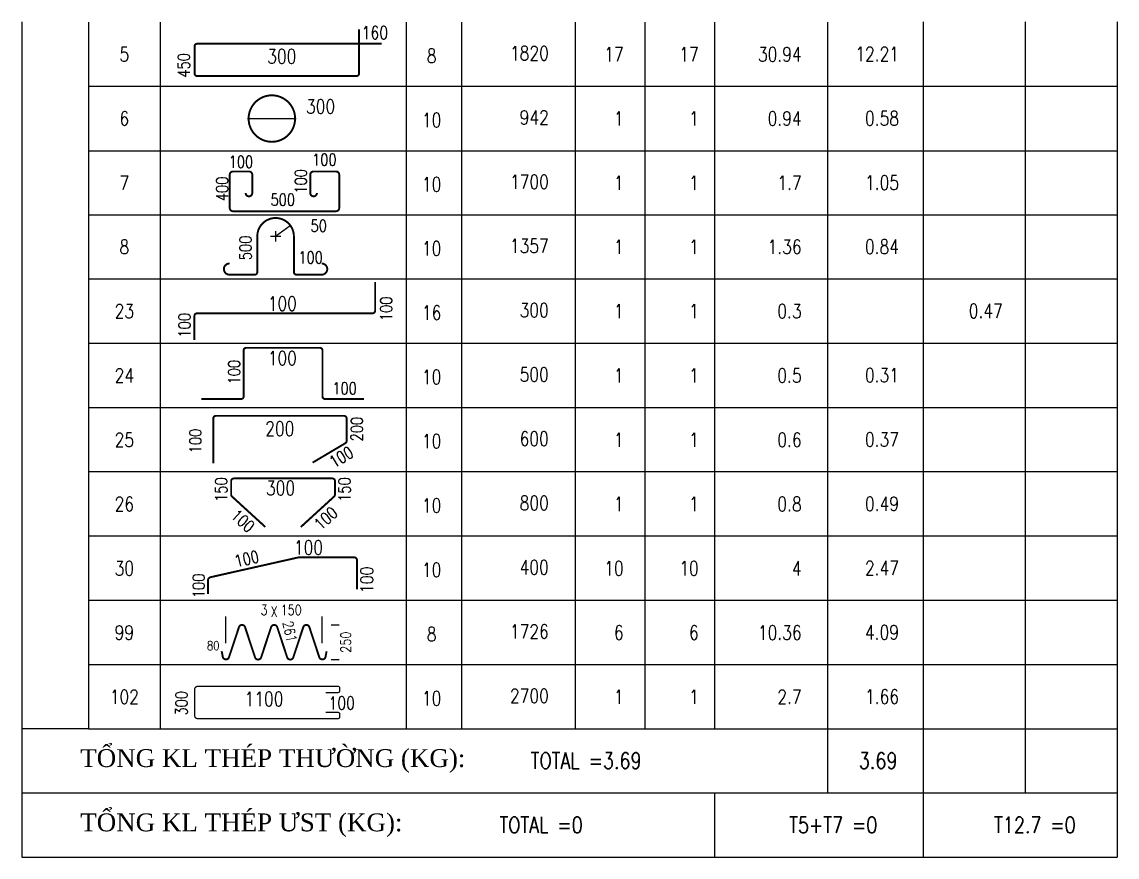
# Model space of a CAD drawing. Header units: millimetres. Extents: x -28300 to 83476, y -20306 to 12288.
# Drawn here: x -19324 to -12513, y -110 to 5087 of the extents above; entities that cross this region are included whole.
import ezdxf
from ezdxf.enums import TextEntityAlignment as Align

# ---------------------------------------------------------------- set-up
doc = ezdxf.new("R2010")
doc.units = ezdxf.units.MM
doc.header["$LTSCALE"] = 20
doc.styles.add('TK', font='vnsimli.shx', dxfattribs={"width": 0.8})
doc.styles.add('TKT', font='vnsimli.shx', dxfattribs={"width": 0.8})
doc.styles.add('TKT_TieuDe', font='vntimeh.shx', dxfattribs={"width": 0.85})

# ---------------------------------------------------------------- blocks, each defined once
blk = doc.blocks.new('TKT_B5')
for p, q in [((0, 0), (0, -10)), ((140.14, 0), (140.14, -10)), ((156.01, 0), (156.01, -10)), ((170.29, 0), (170.29, -10)), ((10.38, -0.04), (10.38, -10)), ((21.49, -0.04), (21.49, -10)), ((68.33, -0.04), (68.33, -10)), ((86.03, -0.04), (86.03, -10)), ((96.87, -0.04), (96.87, -10)), ((107.71, -0.04), (107.71, -10)), ((125.26, -0.04), (125.26, -10))]:
    blk.add_line(p, q)
at = {"color": 7}
blk.add_line((59.73, -0.04), (59.73, -10), dxfattribs=at)
at = {"color": 8}
blk.add_line((10.38, -10), (170.29, -10), dxfattribs=at)
at = {"color": 3, "const_width": 0.3}
blk.add_lwpolyline([(55.95, -3.4), (27.25, -3.4, 0.414214), (26.85, -3.8), (26.85, -8.02, 0.414214), (27.25, -8.42), (52.03, -8.42, 0.414214), (52.43, -8.02), (52.43, -1.18)], format="xyb", dxfattribs=at)
at = {"style": 'TK', "width": 0.8}
for tag, p in [('L4', (32.94, -1.93)), ('L5', (46.59, -1.93)), ('SH', (15.93, -5.04)), ('L1', (40.41, -5.36)), ('DK', (63.71, -5.27))]:
    blk.add_attdef(tag, text='', height=2.2, dxfattribs=at).set_placement(p, align=Align.MIDDLE)
blk.add_attdef('L3', text='', height=2, dxfattribs=at).set_placement((52.83, -1.68), align=Align.MIDDLE_LEFT)
blk.add_attdef('L2', text='', height=1.85, rotation=90, dxfattribs=at).set_placement((25.17, -4.86), align=Align.MIDDLE_RIGHT)
for tag, p in [('DAI', (81.93, -4.88)), ('SL1', (93.56, -5.04)), ('SLTB', (105.24, -5.04)), ('DT', (121.24, -5.04)), ('TL1', (136.38, -5)), ('TL2', (152.51, -5)), ('TL3', (167.04, -5))]:
    blk.add_attdef(tag, text='', height=2.2, dxfattribs=at).set_placement(p, align=Align.MIDDLE_RIGHT)
blk = doc.blocks.new('TKT_B8')
for p, q in [((0, 0), (0, -10)), ((140.14, 0), (140.14, -10)), ((156.01, 0), (156.01, -10)), ((170.29, 0), (170.29, -10)), ((10.38, -0.04), (10.38, -10)), ((21.49, -0.04), (21.49, -10)), ((68.33, -0.04), (68.33, -10)), ((86.03, -0.04), (86.03, -10)), ((96.87, -0.04), (96.87, -10)), ((107.71, -0.04), (107.71, -10)), ((125.26, -0.04), (125.26, -10))]:
    blk.add_line(p, q)
at = {"color": 7}
blk.add_line((59.73, -0.04), (59.73, -10), dxfattribs=at)
at = {"color": 8}
blk.add_line((10.38, -10), (170.29, -10), dxfattribs=at)
at = {"color": 3}
blk.add_lwpolyline([(32.28, -7.62, 0.3, 0.3, 1), (32.28, -9.36, 0.3, 0.3, 0), (36.2, -9.36, 0.3, 0.3, 0.414214), (36.6, -8.96, 0.3, 0.3, 0), (36.6, -3.39, 0.3, 0.3, -1), (42.29, -3.39, 0.3, 0.3, 0), (42.29, -8.96, 0.3, 0.3, 0.414214), (42.69, -9.36, 0.3, 0.3, 0), (46.61, -9.36, 0.3, 0.3, 1), (46.61, -7.62, 0, 0, 0)], format="xyseb", dxfattribs=at)
at = {"color": 8}
for points in [[(39.45, -3.39), (41.73, -1.69)], [(38.64, -3.39), (40.25, -3.39)], [(39.45, -3.39), (39.39, -3.39)], [(39.45, -2.59), (39.45, -4.2)]]:
    blk.add_lwpolyline(points, dxfattribs=at)
blk.add_lwpolyline([(41.73, -1.69, 0, 0.5, 0), (42.55, -1.08, 0, 0, 0), (43.31, -0.52, 0, 0, 0), (48.86, -0.52, 0, 0, 0)], format="xyseb", dxfattribs=at)
at = {"style": 'TK', "width": 0.8}
for tag, p in [('L4', (36.26, -3.56)), ('L5', (46.14, -3.56)), ('L2', (36.26, -7.77))]:
    blk.add_attdef(tag, text='', height=1.85, rotation=90, dxfattribs=at).set_placement(p, align=Align.BOTTOM_LEFT)
for tag, height, p in [('L1', 1.85, (46.15, -1.76)), ('SH', 2.2, (15.93, -5.04)), ('DK', 2.2, (63.71, -5.27))]:
    blk.add_attdef(tag, text='', height=height, dxfattribs=at).set_placement(p, align=Align.MIDDLE)
for tag, p in [('DAI', (81.93, -4.88)), ('SL1', (93.56, -5.04)), ('SLTB', (105.24, -5.04)), ('DT', (121.24, -5.04)), ('TL1', (136.38, -5)), ('TL2', (152.51, -5)), ('TL3', (167.04, -5))]:
    blk.add_attdef(tag, text='', height=2.2, dxfattribs=at).set_placement(p, align=Align.MIDDLE_RIGHT)
blk.add_attdef('L3', text='', height=1.85, dxfattribs=at).set_placement((42.99, -8.17), align=Align.BOTTOM_LEFT)
blk = doc.blocks.new('TKT_B23')
for p, q in [((0, 0), (0, -10)), ((10.38, 0), (10.38, -10)), ((21.49, 0), (21.49, -10)), ((68.33, 0), (68.33, -10)), ((86.03, 0), (86.03, -10)), ((96.87, 0), (96.87, -10)), ((107.71, 0), (107.71, -10)), ((125.26, 0), (125.26, -10)), ((140.14, 0), (140.14, -10)), ((156.01, 0), (156.01, -10)), ((170.29, 0), (170.29, -10))]:
    blk.add_line(p, q)
at = {"color": 7}
blk.add_line((59.73, 0), (59.73, -10), dxfattribs=at)
at = {"color": 8}
blk.add_line((10.38, -10), (170.29, -10), dxfattribs=at)
at = {"color": 3, "const_width": 0.3}
blk.add_lwpolyline([(26.83, -9.5), (26.83, -5.77, -0.414214), (27.23, -5.37), (54.53, -5.37, 0.414214), (54.93, -4.97), (54.93, -0.5)], format="xyb", dxfattribs=at)
at = {"style": 'TKT', "width": 0.8}
for tag, p in [('L1', (40.5, -3.86)), ('L4', (45.5, -3.86)), ('L5', (50.5, -3.86)), ('SH', (15.93, -5.04)), ('DK', (63.71, -5.27))]:
    blk.add_attdef(tag, text='', height=2.2, dxfattribs=at).set_placement(p, align=Align.MIDDLE)
for tag, p in [('L3', (55.72, -4.68)), ('L2', (24.36, -7.23))]:
    blk.add_attdef(tag, text='', height=1.85, rotation=90, dxfattribs=at).set_placement(p, align=Align.TOP_CENTER)
for tag, p in [('DAI', (81.93, -4.88)), ('SL1', (93.56, -5.04)), ('SLTB', (105.24, -5.04)), ('DT', (121.24, -5.04)), ('TL1', (136.38, -5)), ('TL2', (152.51, -5)), ('TL3', (167.04, -5))]:
    blk.add_attdef(tag, text='', height=2.2, dxfattribs=at).set_placement(p, align=Align.MIDDLE_RIGHT)
blk = doc.blocks.new('TKT_B24')
for p, q in [((0, 0), (0, -10)), ((10.38, 0), (10.38, -10)), ((21.49, 0), (21.49, -10)), ((68.33, 0), (68.33, -10)), ((86.03, 0), (86.03, -10)), ((96.87, 0), (96.87, -10)), ((107.71, 0), (107.71, -10)), ((125.26, 0), (125.26, -10)), ((140.14, 0), (140.14, -10)), ((156.01, 0), (156.01, -10)), ((170.29, 0), (170.29, -10))]:
    blk.add_line(p, q)
at = {"color": 7}
blk.add_line((59.73, 0), (59.73, -10), dxfattribs=at)
at = {"color": 8}
blk.add_line((10.38, -10), (170.29, -10), dxfattribs=at)
at = {"color": 3, "const_width": 0.3}
blk.add_lwpolyline([(27.89, -8.7), (34.08, -8.7, 0.414214), (34.48, -8.3), (34.48, -1.14, -0.414214), (34.88, -0.74), (46.34, -0.74, -0.414214), (46.74, -1.14), (46.74, -8.3, 0.414214), (47.14, -8.7), (53.17, -8.7)], format="xyb", dxfattribs=at)
at = {"style": 'TKT', "width": 0.8}
for tag, height, p in [('L1', 2.2, (40.5, -2.35)), ('L4', 2.2, (52, -2.85)), ('L5', 2.2, (55.5, -2.85)), ('L3', 1.85, (50.17, -7.04))]:
    blk.add_attdef(tag, text='', height=height, dxfattribs=at).set_placement(p, align=Align.MIDDLE_CENTER)
for tag, p in [('SH', (15.93, -5.04)), ('DK', (63.71, -5.27))]:
    blk.add_attdef(tag, text='', height=2.2, dxfattribs=at).set_placement(p, align=Align.MIDDLE)
blk.add_attdef('L2', text='', height=1.85, rotation=90, dxfattribs=at).set_placement((33, -4.52), align=Align.MIDDLE_CENTER)
for tag, p in [('DAI', (81.93, -4.88)), ('SL1', (93.56, -5.04)), ('SLTB', (105.24, -5.04)), ('DT', (121.24, -5.04)), ('TL1', (136.38, -5)), ('TL2', (152.51, -5)), ('TL3', (167.04, -5))]:
    blk.add_attdef(tag, text='', height=2.2, dxfattribs=at).set_placement(p, align=Align.MIDDLE_RIGHT)
blk = doc.blocks.new('TKT_B25')
for p, q in [((0, 0), (0, -10)), ((10.38, 0), (10.38, -10)), ((21.49, 0), (21.49, -10)), ((68.33, 0), (68.33, -10)), ((86.03, 0), (86.03, -10)), ((96.87, 0), (96.87, -10)), ((107.71, 0), (107.71, -10)), ((125.26, 0), (125.26, -10)), ((140.14, 0), (140.14, -10)), ((156.01, 0), (156.01, -10)), ((170.29, 0), (170.29, -10))]:
    blk.add_line(p, q)
at = {"color": 7}
blk.add_line((59.73, 0), (59.73, -10), dxfattribs=at)
at = {"color": 8}
blk.add_line((10.38, -10), (170.29, -10), dxfattribs=at)
at = {"color": 3, "const_width": 0.3}
blk.add_lwpolyline([(29.76, -8.71), (29.76, -1.72, -0.414214), (30.16, -1.32), (50.09, -1.32, -0.414214), (50.49, -1.72), (50.49, -5.23, -0.264436), (50.3, -5.57), (45.2, -8.6)], format="xyb", dxfattribs=at)
at = {"style": 'TKT', "width": 0.8}
blk.add_attdef('L1', text='', height=2.2, dxfattribs=at).set_placement((40.1, -3.31), align=Align.MIDDLE_CENTER)
for tag, p in [('L3', (52.07, -3.39)), ('L2', (26.97, -5.23)), ('L5', (52.07, -7.86))]:
    blk.add_attdef(tag, text='', height=1.85, rotation=90, dxfattribs=at).set_placement(p, align=Align.MIDDLE_CENTER)
for tag, p in [('SH', (15.93, -5.04)), ('DK', (63.71, -5.27))]:
    blk.add_attdef(tag, text='', height=2.2, dxfattribs=at).set_placement(p, align=Align.MIDDLE)
for tag, p in [('DAI', (81.93, -4.88)), ('SL1', (93.56, -5.04)), ('SLTB', (105.24, -5.04)), ('DT', (121.24, -5.04)), ('TL1', (136.38, -5)), ('TL2', (152.51, -5)), ('TL3', (167.04, -5))]:
    blk.add_attdef(tag, text='', height=2.2, dxfattribs=at).set_placement(p, align=Align.MIDDLE_RIGHT)
blk.add_attdef('L4', (48.5, -9.5), '', height=1.85, rotation=30.752, dxfattribs=at)
blk = doc.blocks.new('TKT_B26')
for p, q in [((0, 0), (0, -10)), ((10.38, 0), (10.38, -10)), ((21.49, 0), (21.49, -10)), ((68.33, 0), (68.33, -10)), ((86.03, 0), (86.03, -10)), ((96.87, 0), (96.87, -10)), ((107.71, 0), (107.71, -10)), ((125.26, 0), (125.26, -10)), ((140.14, 0), (140.14, -10)), ((156.01, 0), (156.01, -10)), ((170.29, 0), (170.29, -10))]:
    blk.add_line(p, q)
at = {"color": 7}
blk.add_line((59.73, 0), (59.73, -10), dxfattribs=at)
at = {"color": 8}
blk.add_line((10.38, -10), (170.29, -10), dxfattribs=at)
at = {"color": 3, "const_width": 0.3}
blk.add_lwpolyline([(37.84, -8.6), (32.67, -3.87, -0.210363), (32.54, -3.58), (32.54, -1.46, -0.414214), (32.94, -1.06), (48.28, -1.06, -0.414214), (48.68, -1.46), (48.68, -3.58, -0.210363), (48.55, -3.87), (43.38, -8.6)], format="xyb", dxfattribs=at)
at = {"style": 'TKT', "width": 0.8}
for tag, p in [('L1', (40.22, -2.55)), ('SH', (15.93, -5.04)), ('DK', (63.71, -5.27))]:
    blk.add_attdef(tag, text='', height=2.2, dxfattribs=at).set_placement(p, align=Align.MIDDLE)
for tag, rotation, p in [('L2', 90, (30.07, -2.79)), ('L4', 90, (49.25, -2.79)), ('L3', 317.5188, (34.99, -6.96)), ('L5', 42.4812, (46.65, -6.58))]:
    blk.add_attdef(tag, text='', height=1.85, rotation=rotation, dxfattribs=at).set_placement(p, align=Align.TOP_CENTER)
for tag, p in [('DAI', (81.93, -4.88)), ('SL1', (93.56, -5.04)), ('SLTB', (105.24, -5.04)), ('DT', (121.24, -5.04)), ('TL1', (136.38, -5)), ('TL2', (152.51, -5)), ('TL3', (167.04, -5))]:
    blk.add_attdef(tag, text='', height=2.2, dxfattribs=at).set_placement(p, align=Align.MIDDLE_RIGHT)
blk = doc.blocks.new('TKT_B7')
for p, q in [((0, 0), (0, -10)), ((140.14, 0), (140.14, -10)), ((156.01, 0), (156.01, -10)), ((170.29, 0), (170.29, -10)), ((10.38, -0.04), (10.38, -10)), ((21.49, -0.04), (21.49, -10)), ((68.33, -0.04), (68.33, -10)), ((86.03, -0.04), (86.03, -10)), ((96.87, -0.04), (96.87, -10)), ((107.71, -0.04), (107.71, -10)), ((125.26, -0.04), (125.26, -10))]:
    blk.add_line(p, q)
at = {"color": 7}
blk.add_line((59.73, -0.04), (59.73, -10), dxfattribs=at)
at = {"color": 8}
blk.add_line((10.38, -10), (170.29, -10), dxfattribs=at)
at = {"color": 3, "linetype": 'Continuous', "const_width": 0.3}
blk.add_lwpolyline([(34.79, -6.62, 1), (35.82, -6.62), (35.82, -3.77, 0.414214), (35.32, -3.27), (32.82, -3.27, 0.414214), (32.32, -3.77), (32.32, -8.95, 0.414214), (32.82, -9.45), (48.84, -9.45, 0.414214), (49.34, -8.95), (49.34, -3.77, 0.414214), (48.84, -3.27), (45.34, -3.27, 0.414214), (44.84, -3.77), (44.84, -6.62, 1), (45.87, -6.62)], format="xyb", dxfattribs=at)
at = {"style": 'TK', "width": 0.8}
blk.add_attdef('L3', text='', height=1.85, dxfattribs=at).set_placement((34.05, -3.26), align=Align.BOTTOM_CENTER)
for tag, height, p in [('L4', 1.85, (47.03, -1.43)), ('SH', 2.2, (15.93, -5.04)), ('DK', 2.2, (63.71, -5.27)), ('L1', 1.85, (40.56, -7.66))]:
    blk.add_attdef(tag, text='', height=height, dxfattribs=at).set_placement(p, align=Align.MIDDLE)
for tag, p in [('L5', (44.86, -6.71)), ('L2', (32.61, -7.88))]:
    blk.add_attdef(tag, text='', height=1.85, rotation=90, dxfattribs=at).set_placement(p, align=Align.BOTTOM_LEFT)
for tag, p in [('DAI', (81.93, -4.88)), ('SL1', (93.56, -5.04)), ('SLTB', (105.24, -5.04)), ('DT', (121.24, -5.04)), ('TL1', (136.38, -5)), ('TL2', (152.51, -5)), ('TL3', (167.04, -5))]:
    blk.add_attdef(tag, text='', height=2.2, dxfattribs=at).set_placement(p, align=Align.MIDDLE_RIGHT)
blk = doc.blocks.new('TKT_B30')
for p, q in [((0, 0), (0, -10)), ((140.14, 0), (140.14, -10)), ((156.01, 0), (156.01, -10)), ((170.29, 0), (170.29, -10)), ((10.38, -0.04), (10.38, -10)), ((21.49, -0.04), (21.49, -10)), ((68.33, -0.04), (68.33, -10)), ((86.03, -0.04), (86.03, -10)), ((96.87, -0.04), (96.87, -10)), ((107.71, -0.04), (107.71, -10)), ((125.26, -0.04), (125.26, -10))]:
    blk.add_line(p, q)
at = {"color": 7}
blk.add_line((59.73, -0.04), (59.73, -10), dxfattribs=at)
at = {"color": 8}
blk.add_line((10.38, -10), (170.29, -10), dxfattribs=at)
at = {"color": 3, "const_width": 0.3}
blk.add_lwpolyline([(28.94, -9.03), (28.94, -6.91, -0.350707), (29.33, -6.42), (42.96, -3.35, -0.055452), (43.07, -3.34), (51.69, -3.34, -0.414214), (52.09, -3.74), (52.09, -8.29)], format="xyb", dxfattribs=at)
at = {"style": 'TKT', "width": 0.8}
for tag, height, p in [('L1', 2.2, (44.57, -1.48)), ('L5', 1.85, (40.73, -8.17))]:
    blk.add_attdef(tag, text='', height=height, dxfattribs=at).set_placement(p, align=Align.MIDDLE_CENTER)
for tag, height, rotation, p in [('L2', 1.85, 12.8976, (34.95, -3.56)), ('L3', 1.85, 90, (27.49, -7.78)), ('L4', 2, 90, (53.63, -6.83))]:
    blk.add_attdef(tag, text='', height=height, rotation=rotation, dxfattribs=at).set_placement(p, align=Align.MIDDLE_CENTER)
for tag, p in [('SH', (15.93, -5.04)), ('DK', (63.71, -5.27))]:
    blk.add_attdef(tag, text='', height=2.2, dxfattribs=at).set_placement(p, align=Align.MIDDLE)
for tag, p in [('DAI', (81.93, -4.88)), ('SL1', (93.56, -5.04)), ('SLTB', (105.24, -5.04)), ('DT', (121.24, -5.04)), ('TL1', (136.38, -5)), ('TL2', (152.51, -5)), ('TL3', (167.04, -5))]:
    blk.add_attdef(tag, text='', height=2.2, dxfattribs=at).set_placement(p, align=Align.MIDDLE_RIGHT)
blk = doc.blocks.new('TKT_B6')
for p, q in [((0, 0), (0, -10)), ((140.14, 0), (140.14, -10)), ((10.38, -0.04), (10.38, -10.04)), ((68.33, -0.04), (68.33, -10.04)), ((86.03, -0.04), (86.03, -10.04)), ((96.87, -0.04), (96.87, -10.04)), ((107.71, -0.04), (107.71, -10.04)), ((125.26, -0.04), (125.26, -10.04)), ((156.01, -0.04), (156.01, -10.04)), ((170.29, -0.04), (170.29, -10.04))]:
    blk.add_line(p, q)
at = {"color": 7}
for p, q in [((21.49, -0.04), (21.49, -10.04)), ((59.73, -0.04), (59.73, -10.04))]:
    blk.add_line(p, q, dxfattribs=at)
at = {"color": 8}
blk.add_line((10.38, -10.04), (170.29, -10.04), dxfattribs=at)
at = {"color": 3, "const_width": 0.3}
blk.add_lwpolyline([(35.25, -5.04, 1), (42.48, -5.04, 1)], format="xyb", close=True, dxfattribs=at)
at = {"color": 8}
for points in [[(35.1, -5.04, 0, 0.4, 0), (33.96, -5.04, 0, 0, 0), (32.82, -5.04, 0, 0, 0)], [(42.63, -5.04, 0, 0.4, 0), (43.78, -5.04, 0, 0, 0), (49.74, -5.04, 0, 0, 0)]]:
    blk.add_lwpolyline(points, format="xyseb", dxfattribs=at)
blk.add_lwpolyline([(35.1, -5.04), (42.63, -5.04)], dxfattribs=at)
at = {"style": 'TK', "width": 0.8}
blk.add_attdef('L1', (44.18, -4.25), '', height=2.2, dxfattribs=at)
for tag, height, p in [('L4', 1.11, (52.42, -2.97)), ('L2', 1.11, (56.06, -2.97)), ('DAI', 2.2, (81.93, -4.88)), ('SL1', 2.2, (93.56, -5.04)), ('SLTB', 2.2, (105.24, -5.04)), ('CD', 2.2, (121.24, -5.04)), ('TL1', 2.2, (136.38, -5)), ('TL2', 2.2, (152.51, -5)), ('TL3', 2.2, (167.04, -5.04))]:
    blk.add_attdef(tag, text='', height=height, dxfattribs=at).set_placement(p, align=Align.MIDDLE_RIGHT)
for tag, p in [('SH', (15.93, -5.04)), ('DK', (63.71, -5.27))]:
    blk.add_attdef(tag, text='', height=2.2, dxfattribs=at).set_placement(p, align=Align.MIDDLE)
for tag, p in [('L5', (51.04, -5.13)), ('L3', (54.68, -5.13))]:
    blk.add_attdef(tag, text='', height=1.11, dxfattribs=at).set_placement(p, align=Align.MIDDLE_LEFT)
blk = doc.blocks.new('TKT_KLN')
at = {"color": 7}
for p, q in [((0, 0), (0, -9.96)), ((0, -9.96), (0, -19.96))]:
    blk.add_line(p, q, dxfattribs=at)
for p, q in [((10.38, 0), (0, 0)), ((125.26, 0), (125.26, -10)), ((140.14, 0.04), (140.14, -9.96)), ((156.01, 0.04), (156.01, -9.96)), ((170.29, 0.04), (170.29, -9.96)), ((107.71, -9.96), (107.71, -19.96)), ((140.14, -9.96), (140.14, -19.96)), ((170.29, -9.96), (170.29, -19.96))]:
    blk.add_line(p, q)
at = {"color": 0}
for p, q in [((0, -9.96), (170.29, -9.96)), ((0, -19.96), (170.29, -19.96))]:
    blk.add_line(p, q, dxfattribs=at)
at = {"color": 2, "style": 'TKT_TieuDe'}
for s, p in [('tæng kl thÐp th\xadêng (kg):', (9.07, -5.95)), ('tæng kl thÐp ¦st (kg):', (9.07, -15.95))]:
    blk.add_text(s, height=2.7778, dxfattribs=at).set_placement(p)
at = {"color": 2, "style": 'TKT', "width": 0.8}
for tag, p in [('TL5', (96.35, -4.7)), ('TL1', (136.14, -4.7)), ('TL2', (152.02, -4.7)), ('TL3', (166.72, -4.7)), ('TL6', (87.2, -14.7)), ('TL1', (133.02, -14.7)), ('TL2', (163.85, -14.7))]:
    blk.add_attdef(tag, text='', height=2.5, dxfattribs=at).set_placement(p, align=Align.MIDDLE_RIGHT)
blk = doc.blocks.new('TKT_B99')
for p, q in [((0, 0), (0, -10)), ((10.38, 0), (10.38, -10)), ((68.33, 0), (68.33, -10)), ((86.03, 0), (86.03, -10)), ((96.87, 0), (96.87, -10)), ((107.71, 0), (107.71, -10)), ((125.26, 0), (125.26, -10)), ((140.14, 0), (140.14, -10)), ((156.01, 0), (156.01, -10)), ((170.29, 0), (170.29, -10))]:
    blk.add_line(p, q)
at = {"color": 7}
for p, q in [((21.49, 0), (21.49, -10)), ((59.73, 0), (59.73, -10))]:
    blk.add_line(p, q, dxfattribs=at)
at = {"color": 8}
blk.add_line((10.38, -10), (170.29, -10), dxfattribs=at)
for points in [[(31.73, -3.02, 0, 0.4, 0), (32.87, -3.02, 0, 0, 0), (46.71, -3.02, 0, 0, 0)], [(46.71, -3.02, 0, 0.4, 0), (45.57, -3.02, 0, 0, 0), (31.73, -3.02, 0, 0, 0)], [(49.06, -3.84, 0, 0.4, 0), (49.06, -4.79, 0, 0, 0), (49.06, -9.22, 0, 0, 0)], [(49.06, -9.22, 0, 0.4, 0), (49.06, -8.27, 0, 0, 0), (49.06, -3.84, 0, 0, 0)]]:
    blk.add_lwpolyline(points, format="xyseb", dxfattribs=at)
for points in [[(31.73, -6.67), (31.73, -2.53)], [(46.71, -6.67), (46.71, -2.53)], [(48.07, -3.84), (49.35, -3.84)], [(48.07, -9.22), (49.35, -9.22)]]:
    blk.add_lwpolyline(points, dxfattribs=at)
at = {"color": 3, "const_width": 0.3}
blk.add_lwpolyline([(47.38, -7.93), (47.21, -8.81, -0.771794), (46.24, -8.87), (44.7, -4.19, 0.72333), (43.75, -4.19), (42.2, -8.89, -0.72333), (41.25, -8.89), (39.7, -4.19, 0.72333), (38.75, -4.19), (37.2, -8.89, -0.72333), (36.25, -8.89), (34.7, -4.19, 0.72333), (33.75, -4.19), (32.2, -8.87, -0.771794), (31.24, -8.81), (31.06, -7.93)], format="xyb", dxfattribs=at)
at = {"color": 3, "style": 'TK', "width": 0.8}
blk.add_text('X', height=1.6, dxfattribs=at).set_placement((39.22, -1.79), align=Align.MIDDLE)
at = {"style": 'TK', "width": 0.8}
for tag, height, p in [('L4', 1.6, (38.21, -1.52)), ('DAI', 2.2, (81.93, -4.88)), ('SL1', 2.2, (93.56, -5.04)), ('SLTB', 2.2, (105.24, -5.04)), ('CD', 2.2, (121.24, -5.04)), ('TL1', 2.2, (136.38, -5)), ('TL2', 2.2, (152.51, -5)), ('TL3', 2.2, (167.04, -5.04))]:
    blk.add_attdef(tag, text='', height=height, dxfattribs=at).set_placement(p, align=Align.MIDDLE_RIGHT)
for tag, height, p in [('L1', 1.6, (40.22, -1.52)), ('L5', 1.4, (28.79, -7.06))]:
    blk.add_attdef(tag, text='', height=height, dxfattribs=at).set_placement(p, align=Align.MIDDLE_LEFT)
blk.add_attdef('L3', text='', height=1.6, rotation=282.308, dxfattribs=at).set_placement((41.3, -3.27), align=Align.MIDDLE_LEFT)
for tag, p in [('SH', (15.93, -5.04)), ('N=', (25.26, -4.84)), ('DK', (63.71, -5.27))]:
    blk.add_attdef(tag, text='', height=2.2, dxfattribs=at).set_placement(p, align=Align.MIDDLE)
blk.add_attdef('L2', text='', height=1.6, rotation=90, dxfattribs=at).set_placement((50.36, -6.53), align=Align.MIDDLE)
blk = doc.blocks.new('TKT_B102')
for p, q in [((0, 0), (0, -10)), ((140.14, 0), (140.14, -10)), ((156.01, 0), (156.01, -10)), ((170.29, 0), (170.29, -10)), ((10.38, -0.04), (10.38, -10)), ((21.49, -0.04), (21.49, -10)), ((68.33, -0.04), (68.33, -10)), ((86.03, -0.04), (86.03, -10)), ((96.87, -0.04), (96.87, -10)), ((107.71, -0.04), (107.71, -10)), ((125.26, -0.04), (125.26, -10))]:
    blk.add_line(p, q)
at = {"color": 7}
blk.add_line((59.73, -0.04), (59.73, -10), dxfattribs=at)
at = {"color": 8}
blk.add_line((10.38, -10), (170.29, -10), dxfattribs=at)
at = {"color": 3, "const_width": 0.2}
blk.add_lwpolyline([(47.24, -4.37), (49.13, -4.37, 0.414214), (49.43, -4.07), (49.43, -3.7, 0.414214), (49.13, -3.4), (27.35, -3.4, 0.414214), (26.85, -3.9), (26.85, -7.92, 0.414214), (27.35, -8.42), (49.13, -8.42, 0.414214), (49.43, -8.12), (49.43, -7.75, 0.414214), (49.13, -7.45), (47.24, -7.45)], format="xyb", dxfattribs=at)
at = {"style": 'TK', "width": 0.8}
for tag, p in [('SH', (15.93, -5.04)), ('L1', (37.65, -5.36)), ('DK', (63.71, -5.27))]:
    blk.add_attdef(tag, text='', height=2.2, dxfattribs=at).set_placement(p, align=Align.MIDDLE)
blk.add_attdef('L2', text='', height=1.85, rotation=90, dxfattribs=at).set_placement((24.8, -4.13), align=Align.MIDDLE_RIGHT)
blk.add_attdef('L3', text='', height=2, dxfattribs=at).set_placement((47.67, -6), align=Align.MIDDLE_LEFT)
for tag, p in [('DAI', (81.93, -4.88)), ('SL1', (93.56, -5.04)), ('SLTB', (105.24, -5.04)), ('DT', (121.24, -5.04)), ('TL1', (136.38, -5)), ('TL2', (152.51, -5)), ('TL3', (167.04, -5))]:
    blk.add_attdef(tag, text='', height=2.2, dxfattribs=at).set_placement(p, align=Align.MIDDLE_RIGHT)

msp = doc.modelspace()

# ---------------------------------------------------------------- block references
at = {"xscale": 40, "yscale": 40}
for name, p, zscale, values in [('TKT_B5', (-19324.32, 5087.33), 2, {'SH': '5', 'L1': '300', 'L2': '450', 'L3': '160', 'DK': '8', 'DAI': '1820', 'SL1': '17', 'SLTB': '17', 'DT': '30.94', 'TL1': '12.21'}), ('TKT_B6', (-19324.32, 4687.33), 40, {'SH': '6', 'L1': '300', 'DK': '10', 'DAI': '942', 'SL1': '1', 'SLTB': '1', 'CD': '0.94', 'TL1': '0.58'}), ('TKT_B26', (-19324.32, 2288.87), 40, {'SH': '26', 'L1': '300', 'L2': '150', 'L3': '100', 'DK': '10', 'DAI': '800', 'SL1': '1', 'SLTB': '1', 'DT': '0.8', 'TL1': '0.49', 'L4': '150', 'L5': '100'})]:
    msp.add_blockref(name, p, dxfattribs=dict(at, zscale=zscale)).add_auto_attribs(values)
at = {"linetype": 'Continuous', "xscale": 40, "yscale": 40, "zscale": 40}
msp.add_blockref('TKT_B7', (-19324.32, 4287.33), dxfattribs=at).add_auto_attribs({'SH': '7', 'L1': '500', 'L2': '400', 'L3': '100', 'DK': '10', 'DAI': '1700', 'SL1': '1', 'SLTB': '1', 'DT': '1.7', 'TL1': '1.05', 'L4': '100', 'L5': '100'})
ref = msp.add_blockref('TKT_B8', (-19324.32, 3888.87), dxfattribs=dict(xscale=40, yscale=40, zscale=2))
ref.add_attrib('SH', '8', dxfattribs={"height": 88, "style": 'TK', "width": 0.8}).set_placement((-18686.97, 3687.28), align=Align.MIDDLE)
ref.add_attrib('L1', '50', dxfattribs={"height": 74, "style": 'TK', "width": 0.8}).set_placement((-17478.13, 3818.55), align=Align.MIDDLE)
ref.add_attrib('L2', '500', dxfattribs={"height": 74, "rotation": 90, "style": 'TK', "width": 0.8}).set_placement((-17873.9, 3604.74), align=Align.BOTTOM_LEFT)
ref.add_attrib('L3', '100', dxfattribs={"height": 74, "style": 'TK', "width": 0.8}).set_placement((-17604.81, 3561.9), align=Align.BOTTOM_LEFT)
ref.add_attrib('DK', '10', dxfattribs={"height": 88, "style": 'TK', "width": 0.8}).set_placement((-16776.09, 3677.96), align=Align.MIDDLE)
ref.add_attrib('DAI', '1357', dxfattribs={"height": 88, "style": 'TK', "width": 0.8}).set_placement((-16047.29, 3693.76), align=Align.MIDDLE_RIGHT)
ref.add_attrib('SL1', '1', dxfattribs={"height": 88, "style": 'TK', "width": 0.8}).set_placement((-15581.76, 3687.33), align=Align.MIDDLE_RIGHT)
ref.add_attrib('SLTB', '1', dxfattribs={"height": 88, "style": 'TK', "width": 0.8}).set_placement((-15114.55, 3687.33), align=Align.MIDDLE_RIGHT)
ref.add_attrib('DT', '1.36', dxfattribs={"height": 88, "style": 'TK', "width": 0.8}).set_placement((-14474.8, 3687.33), align=Align.MIDDLE_RIGHT)
ref.add_attrib('TL1', '0.84', dxfattribs={"height": 88, "style": 'TK', "width": 0.8}).set_placement((-13869.32, 3688.87), align=Align.MIDDLE_RIGHT)
ref = msp.add_blockref('TKT_B23', (-19324.32, 3488.87), dxfattribs=dict(xscale=40, yscale=40, zscale=40))
ref.add_attrib('SH', '23', dxfattribs={"height": 88, "style": 'TKT', "width": 0.8}).set_placement((-18686.97, 3287.28), align=Align.MIDDLE)
ref.add_attrib('L1', '100', dxfattribs={"height": 88, "style": 'TKT', "width": 0.8}).set_placement((-17704.43, 3334.5), align=Align.MIDDLE)
ref.add_attrib('L2', '100', dxfattribs={"height": 74, "rotation": 90, "style": 'TKT', "width": 0.8}).set_placement((-18349.99, 3199.67), align=Align.TOP_CENTER)
ref.add_attrib('L3', '100', dxfattribs={"height": 74, "rotation": 90, "style": 'TKT', "width": 0.8}).set_placement((-17095.35, 3301.81), align=Align.TOP_CENTER)
ref.add_attrib('DK', '16', dxfattribs={"height": 88, "style": 'TKT', "width": 0.8}).set_placement((-16776.09, 3277.96), align=Align.MIDDLE)
ref.add_attrib('DAI', '300', dxfattribs={"height": 88, "style": 'TKT', "width": 0.8}).set_placement((-16047.29, 3293.76), align=Align.MIDDLE_RIGHT)
ref.add_attrib('SL1', '1', dxfattribs={"height": 88, "style": 'TKT', "width": 0.8}).set_placement((-15581.76, 3287.33), align=Align.MIDDLE_RIGHT)
ref.add_attrib('SLTB', '1', dxfattribs={"height": 88, "style": 'TKT', "width": 0.8}).set_placement((-15114.55, 3287.33), align=Align.MIDDLE_RIGHT)
ref.add_attrib('DT', '0.3', dxfattribs={"height": 88, "style": 'TKT', "width": 0.8}).set_placement((-14474.8, 3287.33), align=Align.MIDDLE_RIGHT)
ref.add_attrib('TL2', '0.47', dxfattribs={"height": 88, "style": 'TKT', "width": 0.8}).set_placement((-13224.03, 3288.87), align=Align.MIDDLE_RIGHT)
ref = msp.add_blockref('TKT_B24', (-19324.32, 3088.87), dxfattribs=dict(xscale=40, yscale=40, zscale=40))
ref.add_attrib('SH', '24', dxfattribs={"height": 88, "style": 'TKT', "width": 0.8}).set_placement((-18686.97, 2887.28), align=Align.MIDDLE)
ref.add_attrib('L1', '100', dxfattribs={"height": 88, "style": 'TKT', "width": 0.8}).set_placement((-17704.43, 2994.83), align=Align.MIDDLE_CENTER)
ref.add_attrib('L2', '100', dxfattribs={"height": 74, "rotation": 90, "style": 'TKT', "width": 0.8}).set_placement((-18004.35, 2907.92), align=Align.MIDDLE_CENTER)
ref.add_attrib('L3', '100', dxfattribs={"height": 74, "style": 'TKT', "width": 0.8}).set_placement((-17317.51, 2807.12), align=Align.MIDDLE_CENTER)
ref.add_attrib('DK', '10', dxfattribs={"height": 88, "style": 'TKT', "width": 0.8}).set_placement((-16776.09, 2877.96), align=Align.MIDDLE)
ref.add_attrib('DAI', '500', dxfattribs={"height": 88, "style": 'TKT', "width": 0.8}).set_placement((-16047.29, 2893.76), align=Align.MIDDLE_RIGHT)
ref.add_attrib('SL1', '1', dxfattribs={"height": 88, "style": 'TKT', "width": 0.8}).set_placement((-15581.76, 2887.33), align=Align.MIDDLE_RIGHT)
ref.add_attrib('SLTB', '1', dxfattribs={"height": 88, "style": 'TKT', "width": 0.8}).set_placement((-15114.55, 2887.33), align=Align.MIDDLE_RIGHT)
ref.add_attrib('DT', '0.5', dxfattribs={"height": 88, "style": 'TKT', "width": 0.8}).set_placement((-14474.8, 2887.33), align=Align.MIDDLE_RIGHT)
ref.add_attrib('TL1', '0.31', dxfattribs={"height": 88, "style": 'TKT', "width": 0.8}).set_placement((-13869.32, 2888.87), align=Align.MIDDLE_RIGHT)
ref = msp.add_blockref('TKT_B25', (-19324.32, 2688.87), dxfattribs=dict(xscale=40, yscale=40, zscale=40))
ref.add_attrib('SH', '25', dxfattribs={"height": 88, "style": 'TKT', "width": 0.8}).set_placement((-18686.97, 2487.28), align=Align.MIDDLE)
ref.add_attrib('L1', '200', dxfattribs={"height": 88, "style": 'TKT', "width": 0.8}).set_placement((-17720.4, 2556.3), align=Align.MIDDLE_CENTER)
ref.add_attrib('L2', '100', dxfattribs={"height": 74, "rotation": 90, "style": 'TKT', "width": 0.8}).set_placement((-18245.35, 2479.66), align=Align.MIDDLE_CENTER)
ref.add_attrib('L3', '200', dxfattribs={"height": 74, "rotation": 90, "style": 'TKT', "width": 0.8}).set_placement((-17241.66, 2553.4), align=Align.MIDDLE_CENTER)
ref.add_attrib('DK', '10', dxfattribs={"height": 88, "style": 'TKT', "width": 0.8}).set_placement((-16776.09, 2477.96), align=Align.MIDDLE)
ref.add_attrib('DAI', '600', dxfattribs={"height": 88, "style": 'TKT', "width": 0.8}).set_placement((-16047.29, 2493.76), align=Align.MIDDLE_RIGHT)
ref.add_attrib('SL1', '1', dxfattribs={"height": 88, "style": 'TKT', "width": 0.8}).set_placement((-15581.76, 2487.33), align=Align.MIDDLE_RIGHT)
ref.add_attrib('SLTB', '1', dxfattribs={"height": 88, "style": 'TKT', "width": 0.8}).set_placement((-15114.55, 2487.33), align=Align.MIDDLE_RIGHT)
ref.add_attrib('DT', '0.6', dxfattribs={"height": 88, "style": 'TKT', "width": 0.8}).set_placement((-14474.8, 2487.33), align=Align.MIDDLE_RIGHT)
ref.add_attrib('TL1', '0.37', dxfattribs={"height": 88, "style": 'TKT', "width": 0.8}).set_placement((-13869.32, 2488.87), align=Align.MIDDLE_RIGHT)
ref.add_attrib('L4', '100', (-17384.32, 2308.87), dxfattribs={"height": 74, "rotation": 30.751962, "style": 'TKT', "width": 0.8})
ref = msp.add_blockref('TKT_B30', (-19324.32, 1888.87), dxfattribs=dict(xscale=40, yscale=40, zscale=40))
ref.add_attrib('SH', '30', dxfattribs={"height": 88, "style": 'TKT', "width": 0.8}).set_placement((-18686.97, 1687.28), align=Align.MIDDLE)
ref.add_attrib('L1', '100', dxfattribs={"height": 88, "style": 'TKT', "width": 0.8}).set_placement((-17541.54, 1816.4), align=Align.MIDDLE_CENTER)
ref.add_attrib('L2', '100', dxfattribs={"height": 74, "rotation": 12.897562, "style": 'TKT', "width": 0.8}).set_placement((-17926.2, 1746.53), align=Align.MIDDLE_CENTER)
ref.add_attrib('L3', '100', dxfattribs={"height": 74, "rotation": 90, "style": 'TKT', "width": 0.8}).set_placement((-18224.9, 1577.83), align=Align.MIDDLE_CENTER)
ref.add_attrib('DK', '10', dxfattribs={"height": 88, "style": 'TKT', "width": 0.8}).set_placement((-16776.09, 1677.96), align=Align.MIDDLE)
ref.add_attrib('DAI', '400', dxfattribs={"height": 88, "style": 'TKT', "width": 0.8}).set_placement((-16047.29, 1693.76), align=Align.MIDDLE_RIGHT)
ref.add_attrib('SL1', '10', dxfattribs={"height": 88, "style": 'TKT', "width": 0.8}).set_placement((-15581.76, 1687.33), align=Align.MIDDLE_RIGHT)
ref.add_attrib('SLTB', '10', dxfattribs={"height": 88, "style": 'TKT', "width": 0.8}).set_placement((-15114.55, 1687.33), align=Align.MIDDLE_RIGHT)
ref.add_attrib('DT', '4', dxfattribs={"height": 88, "style": 'TKT', "width": 0.8}).set_placement((-14474.8, 1687.33), align=Align.MIDDLE_RIGHT)
ref.add_attrib('TL1', '2.47', dxfattribs={"height": 88, "style": 'TKT', "width": 0.8}).set_placement((-13869.32, 1688.87), align=Align.MIDDLE_RIGHT)
ref.add_attrib('L4', '100', dxfattribs={"height": 80, "rotation": 90, "style": 'TKT', "width": 0.8}).set_placement((-17179.22, 1615.79), align=Align.MIDDLE_CENTER)
ref = msp.add_blockref('TKT_B99', (-19324.32, 1488.87), dxfattribs=dict(xscale=40, yscale=40, zscale=1.599999959252586))
ref.add_attrib('SH', '99', dxfattribs={"height": 88, "style": 'TK', "width": 0.8}).set_placement((-18686.97, 1287.28), align=Align.MIDDLE)
ref.add_attrib('L1', '150', dxfattribs={"height": 64, "style": 'TK', "width": 0.8}).set_placement((-17715.51, 1427.92), align=Align.MIDDLE_LEFT)
ref.add_attrib('L2', '250', dxfattribs={"height": 64, "rotation": 90, "style": 'TK', "width": 0.8}).set_placement((-17309.9, 1227.69), align=Align.MIDDLE)
ref.add_attrib('L3', '261', dxfattribs={"height": 64, "rotation": 282.308016, "style": 'TK', "width": 0.8}).set_placement((-17672.47, 1358.08), align=Align.MIDDLE_LEFT)
ref.add_attrib('DK', '8', dxfattribs={"height": 88, "style": 'TK', "width": 0.8}).set_placement((-16776.09, 1277.96), align=Align.MIDDLE)
ref.add_attrib('DAI', '1726', dxfattribs={"height": 88, "style": 'TK', "width": 0.8}).set_placement((-16047.29, 1293.76), align=Align.MIDDLE_RIGHT)
ref.add_attrib('SL1', '6', dxfattribs={"height": 88, "style": 'TK', "width": 0.8}).set_placement((-15581.76, 1287.33), align=Align.MIDDLE_RIGHT)
ref.add_attrib('SLTB', '6', dxfattribs={"height": 88, "style": 'TK', "width": 0.8}).set_placement((-15114.55, 1287.33), align=Align.MIDDLE_RIGHT)
ref.add_attrib('CD', '10.36', dxfattribs={"height": 88, "style": 'TK', "width": 0.8}).set_placement((-14474.8, 1287.33), align=Align.MIDDLE_RIGHT)
ref.add_attrib('TL1', '4.09', dxfattribs={"height": 88, "style": 'TK', "width": 0.8}).set_placement((-13869.32, 1288.87), align=Align.MIDDLE_RIGHT)
ref.add_attrib('L4', '3', dxfattribs={"height": 64, "style": 'TK', "width": 0.8}).set_placement((-17795.89, 1427.92), align=Align.MIDDLE_RIGHT)
ref.add_attrib('L5', '80', dxfattribs={"height": 56, "style": 'TK', "width": 0.8}).set_placement((-18172.64, 1206.44), align=Align.MIDDLE_LEFT)
at = {"color": 7, "xscale": 39.99999999999317, "yscale": 39.99999999999317, "zscale": 39.99999999999317}
msp.add_blockref('TKT_B102', (-19324.32, 1088.87), dxfattribs=at).add_auto_attribs({'SH': '102', 'L1': '1100', 'L2': '300', 'L3': '100', 'DK': '10', 'DAI': '2700', 'SL1': '1', 'SLTB': '1', 'DT': '2.7', 'TL1': '1.66'})
ref = msp.add_blockref('TKT_KLN', (-19324.32, 688.87), dxfattribs=dict(xscale=40, yscale=40, zscale=40))
ref.add_attrib('TL1', '3.69', dxfattribs={"color": 2, "height": 100, "style": 'TKT', "width": 0.8}).set_placement((-13878.88, 490.41), align=Align.MIDDLE_RIGHT)
ref.add_attrib('TL1', 'T5+T7 =0', dxfattribs={"color": 2, "height": 100, "style": 'TKT', "width": 0.8}).set_placement((-14003.7, 90.41), align=Align.MIDDLE_RIGHT)
ref.add_attrib('TL2', 'T12.7 =0', dxfattribs={"color": 2, "height": 100, "style": 'TKT', "width": 0.8}).set_placement((-12770.25, 90.41), align=Align.MIDDLE_RIGHT)
ref.add_attrib('TL5', 'TOTAL =3.69', dxfattribs={"color": 2, "height": 100, "style": 'TKT', "width": 0.8}).set_placement((-15470.47, 490.41), align=Align.MIDDLE_RIGHT)
ref.add_attrib('TL6', 'TOTAL =0', dxfattribs={"color": 2, "height": 100, "style": 'TKT', "width": 0.8}).set_placement((-15836.32, 90.41), align=Align.MIDDLE_RIGHT)

doc.saveas('drawing.dxf')
